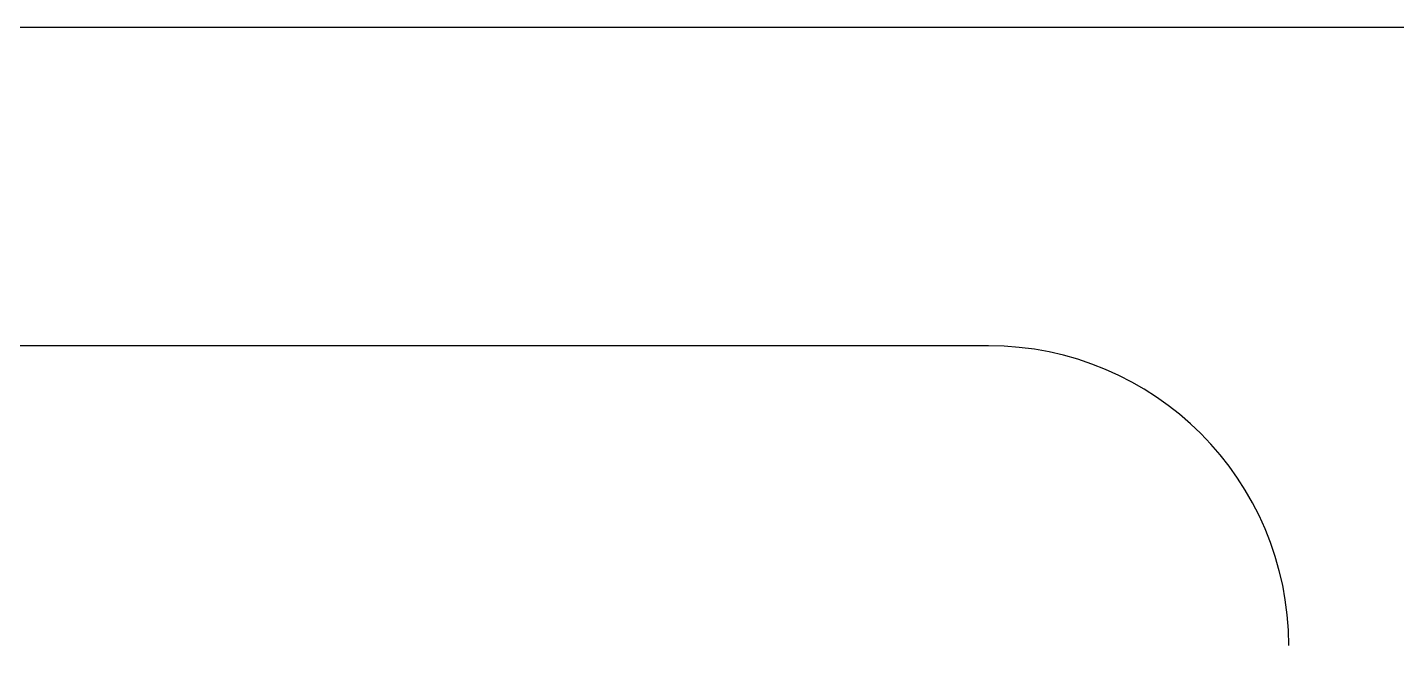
# Model space of a CAD drawing. Header units: millimetres. Extents: x -9 to 276, y -90 to 14.
# Drawn here: x 93.88 to 103.35, y 4.97 to 9.25 of the extents above; entities that cross this region are included whole.
import ezdxf

# ---------------------------------------------------------------- set-up
doc = ezdxf.new("R2010")
doc.units = ezdxf.units.MM
doc.layers.add('BLACK', color=7, linetype='CONTINUOUS')

msp = doc.modelspace()

# ---------------------------------------------------------------- linework, layer by layer
at = {"layer": 'BLACK', "linetype": 'Continuous'}
for p, q in [((94.045333, 9.249931), (93.71831, 9.249914)), ((94.372356, 9.249964), (94.045333, 9.249931)), ((94.722979, 9.25), (94.372356, 9.249964)), ((95.376411, 9.250023), (94.722979, 9.25)), ((96.029843, 9.25001), (95.376411, 9.250023)), ((96.381691, 9.25), (96.029843, 9.25001)), ((97.763952, 9.249998), (96.381691, 9.25)), ((98.040404, 9.25), (97.763952, 9.249998)), ((100.567966, 9.250002), (98.040404, 9.25)), ((101.357829, 9.25), (100.567966, 9.250002)), ((104.675254, 9.25), (101.357829, 9.25)), ((100.5279, 7.0459), (89.977899, 7.0459))]:
    msp.add_line(p, q, dxfattribs=at)
at = {"layer": 'BLACK'}
msp.add_arc((100.5279, 4.9709), 2.075, 0, 90, dxfattribs=at)

doc.saveas('drawing.dxf')
